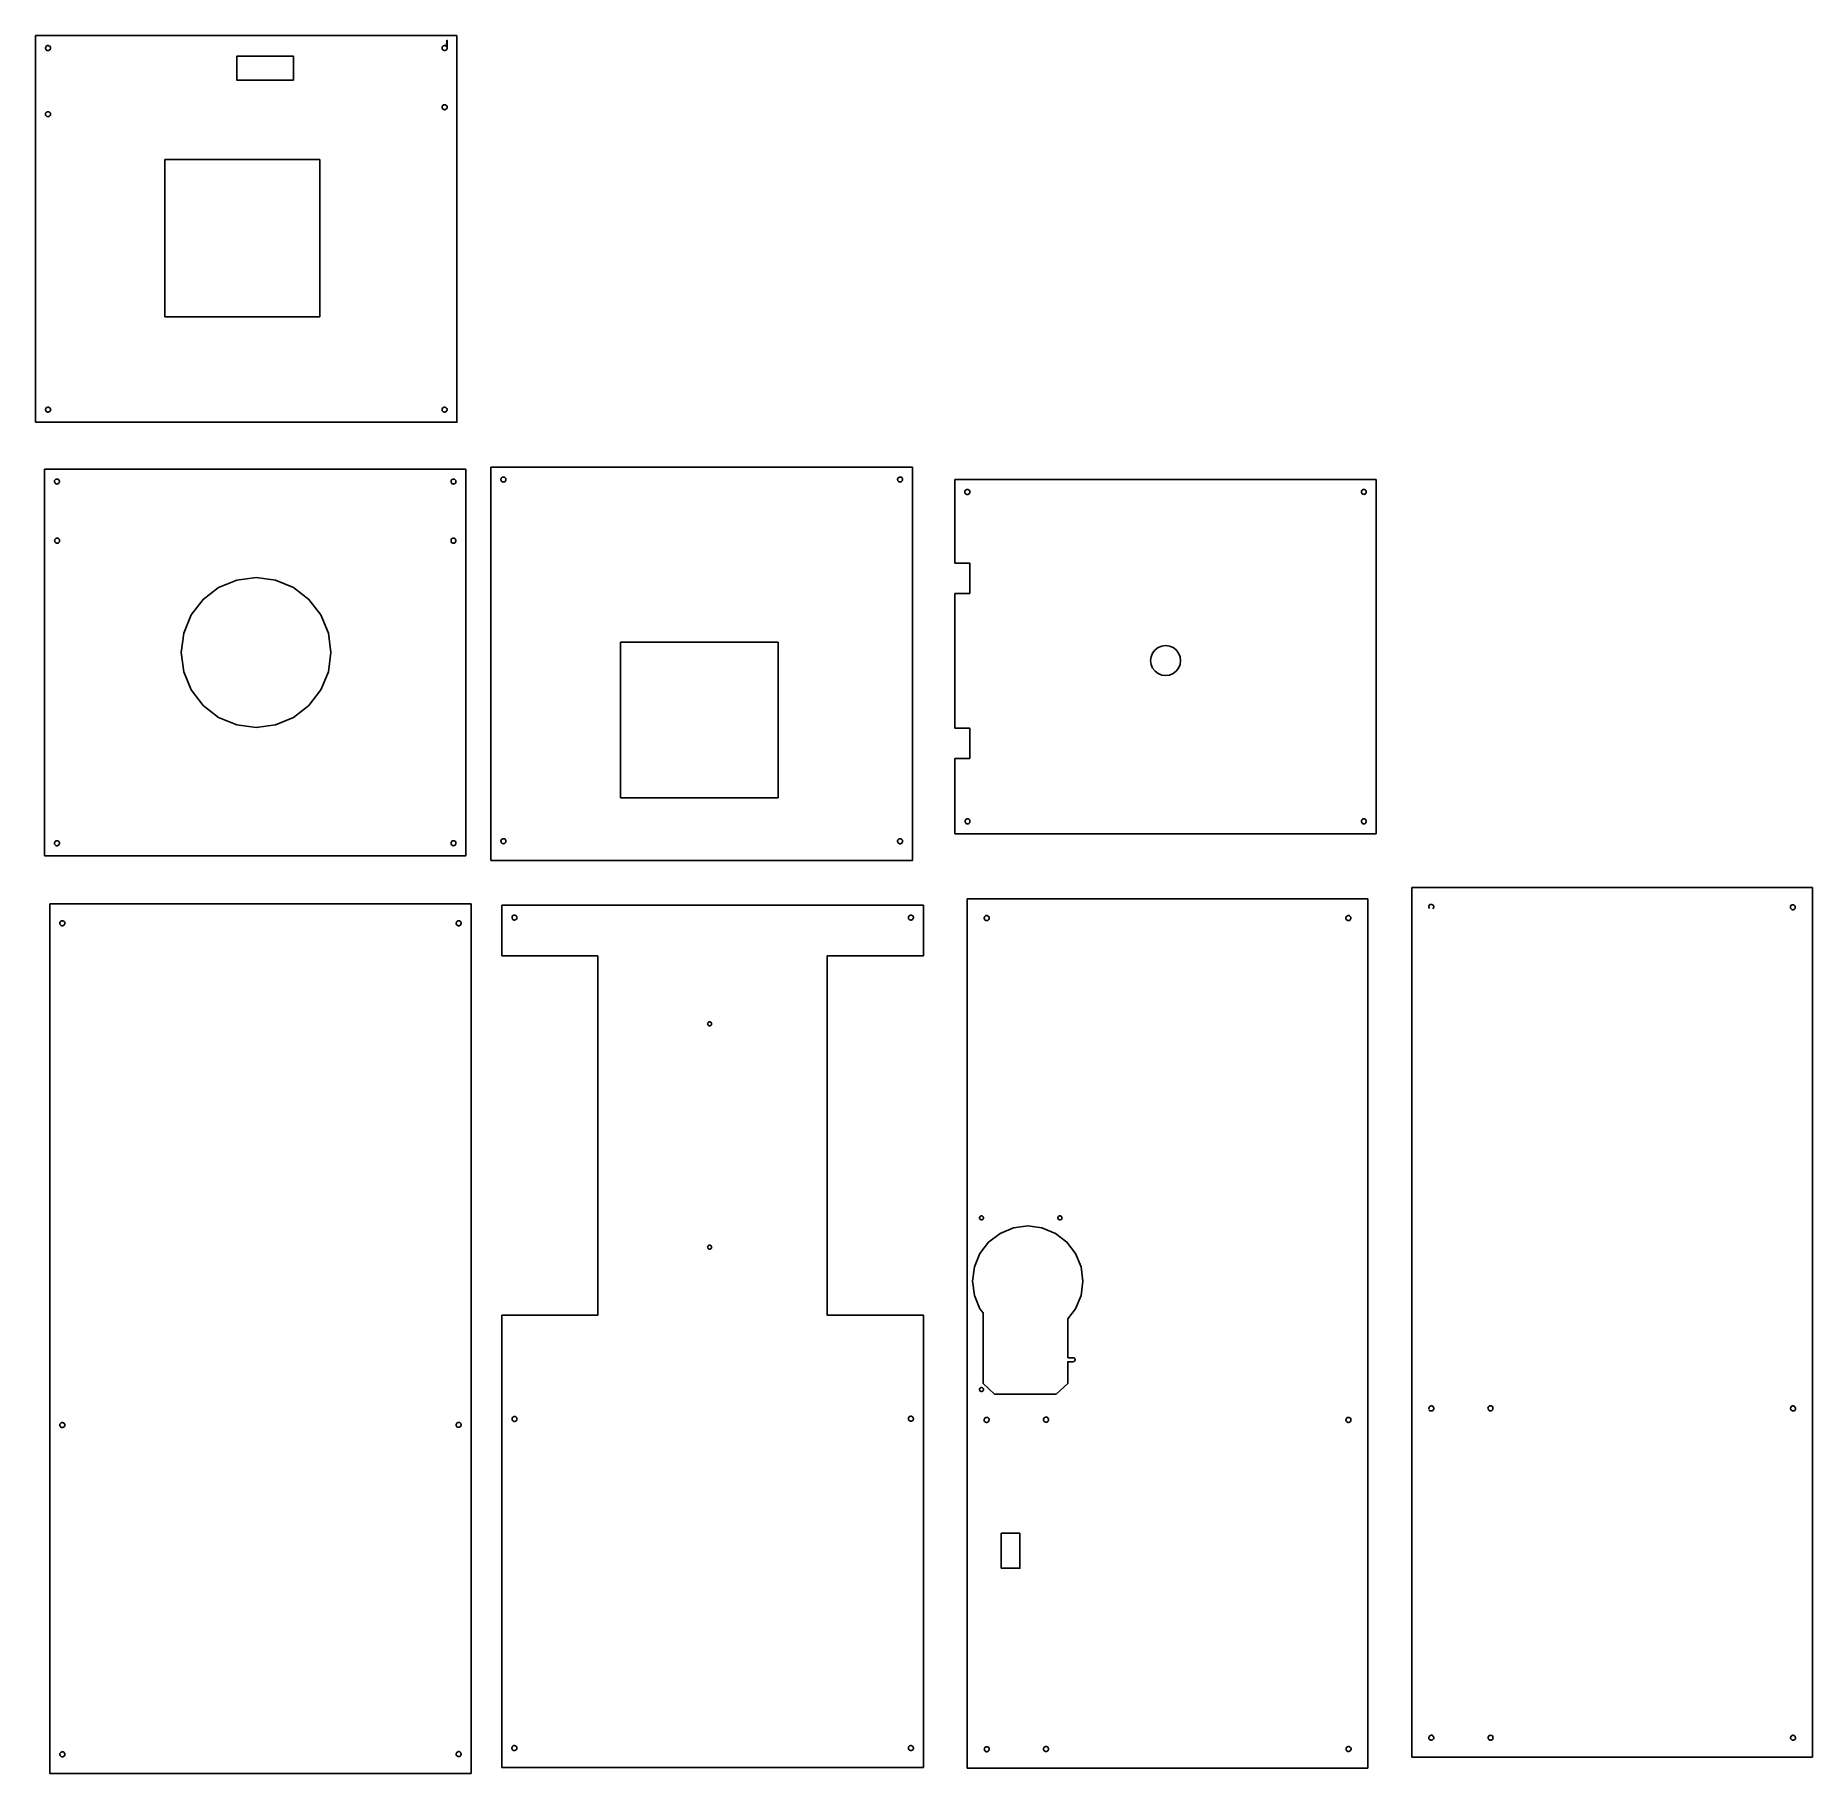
# Model space of a CAD drawing. Extents: x -21 to 1401, y -15 to 1377.
import ezdxf

# ---------------------------------------------------------------- set-up
doc = ezdxf.new("R2010")
doc.units = 0
doc.layers.add('PROFILEEDGES', color=18, linetype='CONTINUOUS')

msp = doc.modelspace()

# ---------------------------------------------------------------- linework, layer by layer
at = {"layer": 'PROFILEEDGES'}
for points in [[(316, 1376.7), (-21.5, 1376.7)], [(-21.5, 1067), (316, 1067), (316, 1376.7)], [(-21.5, 1067), (-21.5, 1376.7)], [(206.2, 1277.4), (82, 1277.4)], [(82, 1151.4), (82, 1277.4)], [(206.2, 1151.4), (206.2, 1277.4)], [(206.2, 1151.4), (82, 1151.4)], [(-14.3, 719.8), (-14.3, 1029.5)], [(-14.3, 1029.5), (323.2, 1029.5)], [(323.2, 719.8), (323.2, 1029.5)], [(680.6, 1031.1), (343.2, 1031.1)], [(343.2, 715.9), (343.2, 1031.1)], [(343.2, 715.9), (680.6, 715.9), (680.6, 1031.1)], [(714.6, 954.1), (714.6, 1021.1)], [(714.6, 1021.1), (1052.1, 1021.1)], [(722.6, 1011.2), (722.7, 1011.7)], [(722.7, 1010.6), (722.6, 1011.2)], [(722.7, 1011.7), (722.9, 1012.2)], [(722.9, 1010.2), (722.7, 1010.6)], [(722.9, 1012.2), (723.2, 1012.6)], [(723.2, 1012.6), (723.6, 1012.9)], [(723.6, 1012.9), (724.1, 1013.1)], [(724.1, 1013.1), (724.6, 1013.2)], [(724.6, 1013.2), (725.1, 1013.1)], [(725.1, 1013.1), (725.6, 1012.9)], [(725.6, 1012.9), (726, 1012.6), (726.4, 1012.2)], [(726.4, 1012.2), (726.6, 1011.7)], [(726.6, 1010.6), (726.4, 1010.2)], [(726.6, 1011.7), (726.6, 1011.2)], [(726.6, 1011.2), (726.6, 1010.6)], [(1040.1, 1011.2), (1040.2, 1011.7)], [(1040.2, 1010.7), (1040.1, 1011.2)], [(1040.2, 1011.7), (1040.4, 1012.2)], [(1040.4, 1010.2), (1040.2, 1010.7)], [(1040.4, 1012.2), (1040.7, 1012.6)], [(1040.7, 1009.8), (1040.4, 1010.2)], [(1040.7, 1012.6), (1041.1, 1012.9)], [(1041.1, 1012.9), (1041.6, 1013.1)], [(1041.6, 1013.1), (1042.1, 1013.2)], [(1042.1, 1013.2), (1042.6, 1013.1)], [(1042.6, 1013.1), (1043.1, 1012.9)], [(1043.1, 1012.9), (1043.5, 1012.6)], [(1043.5, 1012.6), (1043.8, 1012.2)], [(1043.8, 1010.2), (1043.5, 1009.8)], [(1043.8, 1012.2), (1044, 1011.7)], [(1044, 1010.7), (1043.8, 1010.2)], [(1044, 1011.7), (1044.1, 1011.2)], [(1044.1, 1011.2), (1044, 1010.7)], [(1052.1, 1021.1), (1052.1, 737.3)], [(723.2, 1009.7), (722.9, 1010.2)], [(723.6, 1009.4), (723.2, 1009.7)], [(724.1, 1009.2), (723.6, 1009.4)], [(724.6, 1009.2), (724.1, 1009.2)], [(725.1, 1009.2), (724.6, 1009.2)], [(725.6, 1009.4), (725.1, 1009.2)], [(726, 1009.7), (725.6, 1009.4)], [(726.4, 1010.2), (726, 1009.7)], [(1041.1, 1009.5), (1040.7, 1009.8)], [(1041.6, 1009.3), (1041.1, 1009.5)], [(1042.1, 1009.2), (1041.6, 1009.3)], [(1042.6, 1009.3), (1042.1, 1009.2)], [(1043.1, 1009.5), (1042.6, 1009.3)], [(1043.5, 1009.8), (1043.1, 1009.5)], [(726.7, 929.8), (726.7, 954.1), (714.6, 954.1)], [(714.6, 822), (714.6, 929.8)], [(714.6, 929.8), (726.7, 929.8)], [(573.2, 890.8), (446.9, 890.8)], [(446.9, 766.1), (446.9, 890.8)], [(573.2, 766.1), (573.2, 890.8)], [(871.8, 879.2), (873, 882.1)], [(873, 882.1), (874.9, 884.6)], [(874.9, 884.6), (877.4, 886.5)], [(877.4, 886.5), (880.3, 887.7), (883.4, 888.1)], [(883.4, 888.1), (886.5, 887.7)], [(886.5, 887.7), (889.4, 886.5)], [(889.4, 886.5), (891.8, 884.6)], [(891.8, 884.6), (893.8, 882.1)], [(893.8, 882.1), (895, 879.2)], [(871.4, 876.1), (871.8, 879.2)], [(871.8, 873), (871.4, 876.1)], [(873, 870.1), (871.8, 873)], [(874.9, 867.6), (873, 870.1)], [(893.8, 870.1), (891.8, 867.6)], [(895, 873), (893.8, 870.1)], [(895, 879.2), (895.4, 876.1)], [(895.4, 876.1), (895, 873)], [(877.4, 865.7), (874.9, 867.6)], [(880.3, 864.5), (877.4, 865.7)], [(883.4, 864.1), (880.3, 864.5)], [(886.5, 864.5), (883.4, 864.1)], [(889.4, 865.7), (886.5, 864.5)], [(891.8, 867.6), (889.4, 865.7)], [(726.7, 822), (714.6, 822)], [(726.7, 797.6), (726.7, 822)], [(714.6, 737.3), (714.6, 797.6)], [(714.6, 797.6), (726.7, 797.6)], [(573.2, 766.1), (446.9, 766.1)], [(722.8, 747.3), (722.9, 747.8)], [(722.9, 746.8), (722.8, 747.3)], [(722.9, 747.8), (723.1, 748.3)], [(723.1, 746.3), (722.9, 746.8)], [(723.1, 748.3), (723.4, 748.7)], [(723.4, 745.9), (723.1, 746.3)], [(723.4, 748.7), (723.8, 749.1)], [(723.8, 745.6), (723.4, 745.9)], [(723.8, 749.1), (724.3, 749.3)], [(724.3, 745.4), (723.8, 745.6)], [(724.3, 749.3), (724.8, 749.3)], [(725.3, 745.4), (724.8, 745.3), (724.3, 745.4)], [(724.8, 749.3), (725.3, 749.3)], [(725.3, 749.3), (725.8, 749.1)], [(725.8, 745.6), (725.3, 745.4)], [(725.8, 749.1), (726.2, 748.7)], [(726.2, 745.9), (725.8, 745.6)], [(726.2, 748.7), (726.5, 748.3)], [(726.5, 746.3), (726.2, 745.9)], [(726.5, 748.3), (726.7, 747.8)], [(726.7, 746.8), (726.5, 746.3)], [(726.7, 747.8), (726.8, 747.3)], [(726.8, 747.3), (726.7, 746.8)], [(1040.1, 747.3), (1040.2, 747.8)], [(1040.2, 746.8), (1040.1, 747.3)], [(1040.2, 747.8), (1040.4, 748.3)], [(1040.4, 746.3), (1040.2, 746.8)], [(1040.4, 748.3), (1040.7, 748.7)], [(1040.7, 745.9), (1040.4, 746.3)], [(1040.7, 748.7), (1041.1, 749.1)], [(1041.1, 745.6), (1040.7, 745.9)], [(1041.1, 749.1), (1041.6, 749.3)], [(1041.6, 745.4), (1041.1, 745.6)], [(1041.6, 749.3), (1042.1, 749.3)], [(1042.1, 745.3), (1041.6, 745.4)], [(1042.1, 749.3), (1042.6, 749.3)], [(1042.6, 745.4), (1042.1, 745.3)], [(1042.6, 749.3), (1043.1, 749.1)], [(1043.1, 745.6), (1042.6, 745.4)], [(1043.1, 749.1), (1043.5, 748.7)], [(1043.5, 745.9), (1043.1, 745.6)], [(1043.5, 748.7), (1043.8, 748.3)], [(1044, 746.8), (1043.8, 746.3), (1043.5, 745.9)], [(1043.8, 748.3), (1044, 747.8)], [(1044, 747.8), (1044.1, 747.3)], [(1044.1, 747.3), (1044, 746.8)], [(1052.1, 737.3), (714.6, 737.3)], [(-14.3, 719.8), (323.2, 719.8)], [(1045.3, 685.3), (724.6, 685.3)], [(724.6, 685.3), (724.6, -11.2)], [(1045.3, -11.2), (1045.3, 685.3)], [(1401.3, 694.3), (1080.6, 694.3)], [(1080.6, 694.3), (1080.6, -2.2)], [(1401.3, -2.2), (1401.3, 694.3)], [(351.9, 680.2), (351.9, 639.6)], [(689.4, 680.2), (351.9, 680.2)], [(689.4, 639.6), (689.4, 680.2)], [(738.3, 670.5), (738.2, 670)], [(738.2, 670), (738.2, 669.4)], [(738.2, 669.4), (738.4, 668.9)], [(738.5, 670.9), (738.3, 670.5)], [(738.4, 668.9), (738.6, 668.5), (739, 668.1)], [(738.9, 671.3), (738.5, 670.9)], [(739.3, 671.6), (738.9, 671.3)], [(739.8, 671.8), (739.3, 671.6)], [(740.3, 671.8), (739.8, 671.8)], [(740.8, 671.7), (740.3, 671.8)], [(741.3, 671.4), (740.8, 671.7)], [(741.7, 671.1), (741.3, 671.4)], [(742, 670.7), (741.7, 671.1)], [(741.8, 668.7), (742.1, 669.1)], [(742.1, 670.2), (742, 670.7)], [(742.2, 669.6), (742.1, 670.2)], [(742.1, 669.1), (742.2, 669.6)], [(1094.1, 679), (1094.2, 679.5)], [(1094.1, 678.4), (1094.1, 679)], [(1094.3, 677.9), (1094.1, 678.4)], [(1094.2, 679.5), (1094.4, 679.9)], [(1094.6, 677.5), (1094.3, 677.9)], [(1094.4, 679.9), (1094.8, 680.3)], [(1094.8, 680.3), (1095.2, 680.6)], [(1095.2, 680.6), (1095.7, 680.8)], [(1095.7, 680.8), (1096.3, 680.8)], [(1096.3, 680.8), (1096.8, 680.7)], [(1096.8, 680.7), (1097.2, 680.4)], [(1097.2, 680.4), (1097.6, 680.1)], [(1097.7, 677.7), (1097.4, 677.3)], [(1097.6, 680.1), (1097.9, 679.7)], [(1098, 678.1), (1097.7, 677.7)], [(1097.9, 679.7), (1098.1, 679.2)], [(1098.1, 678.6), (1098, 678.1)], [(1098.1, 679.2), (1098.1, 678.6)], [(1383.7, 678.9), (1383.8, 679.4)], [(1383.7, 678.3), (1383.7, 678.9)], [(1383.8, 677.8), (1383.7, 678.3)], [(1383.8, 679.4), (1384.1, 679.8)], [(1384, 677.4), (1383.8, 677.8)], [(1384.4, 677), (1384, 677.4)], [(1384.1, 679.8), (1384.5, 680.1)], [(1384.8, 676.7), (1384.4, 677)], [(1384.5, 680.1), (1385, 680.4), (1385.5, 680.5)], [(1385.3, 676.5), (1384.8, 676.7)], [(1385.8, 676.5), (1385.3, 676.5)], [(1385.5, 680.5), (1386, 680.5)], [(1386.3, 676.6), (1385.8, 676.5)], [(1386, 680.5), (1386.5, 680.3)], [(1386.8, 676.8), (1386.3, 676.6)], [(1386.5, 680.3), (1386.9, 680)], [(1387.2, 677.2), (1386.8, 676.8)], [(1386.9, 680), (1387.3, 679.6)], [(1387.5, 677.6), (1387.2, 677.2)], [(1387.3, 679.6), (1387.5, 679.2)], [(1387.5, 679.2), (1387.6, 678.7)], [(1387.6, 678.1), (1387.5, 677.6)], [(1387.6, 678.7), (1387.6, 678.1)], [(739, 668.1), (739.5, 667.9)], [(739.5, 667.9), (740, 667.8)], [(740, 667.8), (740.5, 667.8)], [(740.5, 667.8), (741, 668)], [(741, 668), (741.5, 668.3)], [(741.5, 668.3), (741.8, 668.7)], [(351.9, 639.6), (428.9, 639.6)], [(428.9, 639.6), (428.9, 351.7)], [(689.4, 639.6), (612.4, 639.6), (612.4, 351.7), (689.4, 351.7)], [(428.9, 351.7), (351.9, 351.7)], [(351.9, 351.7), (351.9, -10.5)], [(689.4, -10.5), (689.4, 351.7)], [(1094.1, 276.9), (1094.2, 277.4)], [(1094.2, 276.4), (1094.1, 276.9)], [(1094.2, 277.4), (1094.3, 277.9)], [(1094.3, 277.9), (1094.6, 278.3)], [(1094.8, 275.5), (1094.5, 275.9)], [(1094.6, 278.3), (1095, 278.7)], [(1095.3, 275.2), (1094.8, 275.5)], [(1095, 278.7), (1095.5, 278.9)], [(1095.8, 275.1), (1095.3, 275.2)], [(1095.5, 278.9), (1096, 279)], [(1096.3, 275), (1095.8, 275.1)], [(1096, 279), (1096.5, 279)], [(1096.8, 275.2), (1096.3, 275)], [(1096.5, 279), (1097, 278.8), (1097.4, 278.6)], [(1097.3, 275.4), (1096.8, 275.2)], [(1097.6, 275.7), (1097.3, 275.4)], [(1097.4, 278.6), (1097.8, 278.2)], [(1097.9, 276.2), (1097.6, 275.7)], [(1097.8, 278.2), (1098, 277.7)], [(1098.1, 276.7), (1097.9, 276.2)], [(1098, 277.7), (1098.1, 277.2)], [(1098.1, 277.2), (1098.1, 276.7)], [(1141.5, 277.2), (1141.6, 277.7)], [(1141.6, 276.6), (1141.5, 277.2)], [(1141.6, 277.7), (1141.8, 278.2)], [(1141.8, 276.2), (1141.6, 276.6)], [(1141.8, 278.2), (1142.1, 278.6)], [(1142.1, 275.7), (1141.8, 276.2)], [(1142.1, 278.6), (1142.5, 278.9)], [(1142.5, 275.4), (1142.1, 275.7)], [(1142.5, 278.9), (1143, 279.1)], [(1143, 275.2), (1142.5, 275.4)], [(1143, 279.1), (1143.5, 279.2)], [(1143.5, 275.2), (1143, 275.2)], [(1143.5, 279.2), (1144.1, 279.1)], [(1144.1, 275.2), (1143.5, 275.2)], [(1144.1, 279.1), (1144.5, 278.9)], [(1144.5, 275.4), (1144.1, 275.2)], [(1144.5, 278.9), (1144.9, 278.6)], [(1144.9, 275.7), (1144.5, 275.4)], [(1144.9, 278.6), (1145.3, 278.2)], [(1145.3, 276.2), (1144.9, 275.7)], [(1145.3, 278.2), (1145.5, 277.7)], [(1145.5, 276.6), (1145.3, 276.2)], [(1145.5, 277.7), (1145.5, 277.2)], [(1145.5, 277.2), (1145.5, 276.6)], [(1383.8, 277.2), (1383.9, 277.7)], [(1383.8, 276.7), (1383.8, 277.2)], [(1384, 276.2), (1383.8, 276.7)], [(1383.9, 277.7), (1384.1, 278.2)], [(1384.3, 275.7), (1384, 276.2)], [(1384.1, 278.2), (1384.5, 278.6)], [(1384.7, 275.4), (1384.3, 275.7)], [(1384.5, 278.6), (1384.9, 278.8)], [(1385.1, 275.2), (1384.7, 275.4)], [(1384.9, 278.8), (1385.4, 279)], [(1385.6, 275), (1385.1, 275.2)], [(1385.4, 279), (1385.9, 279)], [(1386.2, 275.1), (1385.6, 275)], [(1385.9, 279), (1386.5, 278.9)], [(1386.6, 275.2), (1386.2, 275.1)], [(1386.5, 278.9), (1386.9, 278.7)], [(1387.1, 275.5), (1386.6, 275.2)], [(1386.9, 278.7), (1387.3, 278.3)], [(1387.4, 275.9), (1387.1, 275.5)], [(1387.3, 278.3), (1387.6, 277.9), (1387.8, 277.4)], [(1387.7, 276.4), (1387.4, 275.9)], [(1387.8, 276.9), (1387.7, 276.4)], [(1387.8, 277.4), (1387.8, 276.9)], [(1027.9, 268.5), (1027.8, 268)], [(1027.8, 268), (1027.8, 267.5)], [(1027.8, 267.5), (1028, 267)], [(1028.2, 269), (1027.9, 268.5)], [(1028, 267), (1028.3, 266.6)], [(1028.5, 269.4), (1028.2, 269)], [(1028.3, 266.6), (1028.7, 266.2)], [(1028.9, 269.7), (1028.5, 269.4)], [(1028.7, 266.2), (1029.1, 266)], [(1029.4, 269.8), (1028.9, 269.7)], [(1029.6, 265.9), (1029.1, 266)], [(1030, 269.9), (1029.4, 269.8)], [(1029.6, 265.9), (1030.2, 265.9)], [(1030.5, 269.8), (1030, 269.9)], [(1030.2, 265.9), (1030.7, 266.1)], [(1030.9, 269.5), (1030.5, 269.8)], [(1030.7, 266.1), (1031.1, 266.3), (1031.5, 266.7)], [(1031.3, 269.2), (1030.9, 269.5)], [(1031.8, 268.2), (1031.6, 268.7), (1031.3, 269.2)], [(1031.5, 266.7), (1031.7, 267.2)], [(1031.7, 267.2), (1031.8, 267.7)], [(1031.8, 267.7), (1031.8, 268.2)], [(766.7, 177.2), (766.7, 149), (751.7, 149)], [(751.7, 177.2), (766.7, 177.2)], [(751.7, 149), (751.7, 177.2)], [(1094.3, 14.1), (1094.6, 14.6)], [(1094.6, 14.6), (1095, 14.9)], [(1095, 14.9), (1095.4, 15.2), (1095.9, 15.3)], [(1095.9, 15.3), (1096.5, 15.3)], [(1096.5, 15.3), (1097, 15.1)], [(1097, 15.1), (1097.4, 14.8)], [(1097.4, 14.8), (1097.7, 14.4)], [(1097.7, 14.4), (1098, 14)], [(1141.7, 13.8), (1141.9, 14.3)], [(1141.9, 14.3), (1142.2, 14.7)], [(1142.2, 14.7), (1142.6, 15)], [(1142.6, 15), (1143.1, 15.2)], [(1143.1, 15.2), (1143.6, 15.3)], [(1143.6, 15.3), (1144.1, 15.2)], [(1144.1, 15.2), (1144.6, 15)], [(1144.6, 15), (1145, 14.7)], [(1145, 14.7), (1145.3, 14.3)], [(1145.3, 14.3), (1145.5, 13.8)], [(1383.9, 14), (1384.2, 14.4)], [(1384.2, 14.4), (1384.5, 14.8)], [(1384.5, 14.8), (1385, 15.1)], [(1385, 15.1), (1385.5, 15.3)], [(1385.5, 15.3), (1386, 15.3)], [(1386, 15.3), (1386.5, 15.2)], [(1386.5, 15.2), (1386.9, 14.9)], [(1386.9, 14.9), (1387.3, 14.6)], [(1387.3, 14.6), (1387.6, 14.1)], [(738.3, 4.5), (738.2, 4), (738.3, 3.4)], [(738.4, 5), (738.3, 4.5)], [(738.3, 3.4), (738.6, 3)], [(738.7, 5.4), (738.4, 5)], [(738.6, 3), (738.9, 2.6), (739.4, 2.3), (739.9, 2.1)], [(739.1, 5.8), (738.7, 5.4)], [(739.6, 6), (739.1, 5.8)], [(740.1, 6.1), (739.6, 6)], [(739.9, 2.1), (740.4, 2.1)], [(740.6, 6.1), (740.1, 6.1)], [(740.4, 2.1), (740.9, 2.2), (741.4, 2.5), (741.7, 2.8)], [(741.1, 5.9), (740.6, 6.1)], [(741.5, 5.6), (741.1, 5.9)], [(741.9, 5.2), (741.5, 5.6)], [(741.7, 2.8), (742, 3.2)], [(742.1, 4.8), (741.9, 5.2)], [(742, 3.2), (742.2, 3.7)], [(742.2, 4.3), (742.1, 4.8)], [(742.2, 3.7), (742.2, 4.3)], [(785.9, 5.3), (785.7, 4.8), (785.6, 4.3)], [(785.6, 4.3), (785.7, 3.7)], [(785.7, 3.7), (785.9, 3.3)], [(786.2, 5.7), (785.9, 5.3)], [(785.9, 3.3), (786.2, 2.8), (786.6, 2.5), (787.1, 2.3), (787.6, 2.3)], [(787.1, 6.2), (786.6, 6), (786.2, 5.7)], [(787.6, 6.3), (787.1, 6.2)], [(788.1, 6.2), (787.6, 6.3)], [(787.6, 2.3), (788.1, 2.3)], [(788.6, 6), (788.1, 6.2)], [(788.1, 2.3), (788.6, 2.5), (789, 2.8)], [(789, 5.7), (788.6, 6)], [(789.4, 5.3), (789, 5.7)], [(789, 2.8), (789.4, 3.3)], [(789.6, 4.8), (789.4, 5.3)], [(789.4, 3.3), (789.6, 3.7)], [(789.6, 4.3), (789.6, 4.8)], [(789.6, 3.7), (789.6, 4.3)], [(1094.1, 13.6), (1094.3, 14.1)], [(1094.1, 13.1), (1094.1, 13.6)], [(1094.2, 12.6), (1094.1, 13.1)], [(1095.2, 11.5), (1094.8, 11.8), (1094.4, 12.1), (1094.2, 12.6)], [(1095.7, 11.3), (1095.2, 11.5)], [(1096.8, 11.4), (1096.3, 11.3), (1095.7, 11.3)], [(1097.2, 11.6), (1096.8, 11.4)], [(1097.6, 12), (1097.2, 11.6)], [(1097.9, 12.4), (1097.6, 12)], [(1098.1, 12.9), (1097.9, 12.4)], [(1098, 14), (1098.1, 13.4)], [(1098.1, 13.4), (1098.1, 12.9)], [(1141.6, 13.3), (1141.7, 13.8)], [(1141.7, 12.8), (1141.6, 13.3)], [(1141.9, 12.3), (1141.7, 12.8)], [(1142.2, 11.9), (1141.9, 12.3)], [(1142.6, 11.5), (1142.2, 11.9)], [(1143.1, 11.3), (1142.6, 11.5)], [(1143.6, 11.3), (1143.1, 11.3)], [(1144.1, 11.3), (1143.6, 11.3)], [(1144.6, 11.5), (1144.1, 11.3)], [(1145, 11.9), (1144.6, 11.5)], [(1145.3, 12.3), (1145, 11.9)], [(1145.5, 12.8), (1145.3, 12.3)], [(1145.5, 13.8), (1145.6, 13.3)], [(1145.6, 13.3), (1145.5, 12.8)], [(1383.8, 13.4), (1383.9, 14)], [(1383.8, 12.9), (1383.8, 13.4)], [(1384, 12.4), (1383.8, 12.9)], [(1384.3, 12), (1384, 12.4)], [(1384.7, 11.6), (1384.3, 12)], [(1385.1, 11.4), (1384.7, 11.6)], [(1385.7, 11.3), (1385.1, 11.4)], [(1386.2, 11.3), (1385.7, 11.3)], [(1386.7, 11.5), (1386.2, 11.3)], [(1387.1, 11.8), (1386.7, 11.5)], [(1387.5, 12.1), (1387.1, 11.8)], [(1387.7, 12.6), (1387.5, 12.1)], [(1387.6, 14.1), (1387.8, 13.6)], [(1387.8, 13.1), (1387.7, 12.6)], [(1387.8, 13.6), (1387.8, 13.1)], [(351.9, -10.5), (689.4, -10.5)], [(724.6, -11.2), (1045.3, -11.2)], [(1080.6, -2.2), (1401.3, -2.2)]]:
    msp.add_lwpolyline(points, dxfattribs=at)
for points in [[(-9.5, 1367.1), (-9.5, 1366.6), (-9.6, 1366), (-9.8, 1365.6), (-10.2, 1365.2), (-10.6, 1364.9), (-11.1, 1364.7), (-11.6, 1364.7), (-12.1, 1364.8), (-12.6, 1365.1), (-13, 1365.4), (-13.3, 1365.9), (-13.4, 1366.4), (-13.4, 1366.9), (-13.3, 1367.4), (-13.1, 1367.9), (-12.8, 1368.2), (-12.3, 1368.5), (-11.8, 1368.7), (-11.3, 1368.7), (-10.8, 1368.6), (-10.3, 1368.4), (-9.9, 1368), (-9.6, 1367.6)], [(307.7, 1367.9), (307.9, 1372.9), (308, 1372.4), (308, 1366.4), (307.8, 1365.9), (307.5, 1365.4), (307.1, 1365.1), (306.7, 1364.9), (306.2, 1364.7), (305.6, 1364.8), (305.2, 1364.9), (304.7, 1365.2), (304.4, 1365.6), (304.1, 1366.1), (304, 1366.6), (304, 1367.1), (304.2, 1367.6), (304.5, 1368), (304.9, 1368.4), (305.3, 1368.6), (305.9, 1368.7), (306.4, 1368.7), (306.9, 1368.5), (307.3, 1368.3)], [(185, 1341), (139.6, 1341), (139.6, 1360.2), (185, 1360.2)], [(-12, 1311.8), (-12.5, 1312), (-12.9, 1312.3), (-13.2, 1312.7), (-13.4, 1313.2), (-13.5, 1313.7), (-13.4, 1314.3), (-13.2, 1314.7), (-12.9, 1315.2), (-12.5, 1315.5), (-12, 1315.7), (-11.5, 1315.7), (-11, 1315.7), (-10.5, 1315.5), (-10.1, 1315.2), (-9.8, 1314.7), (-9.6, 1314.3), (-9.5, 1313.7), (-9.6, 1313.2), (-9.8, 1312.7), (-10.1, 1312.3), (-10.5, 1312), (-11, 1311.8), (-11.5, 1311.7)], [(305.5, 1321.3), (306, 1321.3), (306.5, 1321.3), (307, 1321.1), (307.4, 1320.7), (307.8, 1320.3), (308, 1319.8), (308, 1319.3), (308, 1318.8), (307.8, 1318.3), (307.4, 1317.9), (307, 1317.6), (306.5, 1317.4), (306, 1317.3), (305.5, 1317.4), (305, 1317.6), (304.6, 1317.9), (304.3, 1318.3), (304.1, 1318.8), (304, 1319.3), (304.1, 1319.8), (304.3, 1320.3), (304.6, 1320.7), (305, 1321.1)], [(-13, 1078.4), (-12.6, 1078.7), (-12.1, 1078.9), (-11.6, 1079.1), (-11.1, 1079), (-10.6, 1078.9), (-10.2, 1078.6), (-9.8, 1078.2), (-9.6, 1077.7), (-9.5, 1077.2), (-9.5, 1076.7), (-9.6, 1076.2), (-9.9, 1075.8), (-10.3, 1075.4), (-10.8, 1075.2), (-11.3, 1075.1), (-11.8, 1075.1), (-12.3, 1075.3), (-12.8, 1075.5), (-13.1, 1075.9), (-13.3, 1076.4), (-13.4, 1076.9), (-13.4, 1077.4), (-13.3, 1077.9)], [(305.6, 1079), (306.2, 1079), (306.7, 1078.9), (307.1, 1078.7), (307.5, 1078.3), (307.8, 1077.9), (308, 1077.4), (308, 1076.9), (307.9, 1076.4), (307.7, 1075.9), (307.3, 1075.5), (306.9, 1075.2), (306.4, 1075.1), (305.9, 1075.1), (305.3, 1075.2), (304.9, 1075.4), (304.5, 1075.8), (304.2, 1076.2), (304, 1076.7), (304, 1077.2), (304.1, 1077.7), (304.4, 1078.2), (304.7, 1078.6), (305.2, 1078.9)], [(-2.3, 1019.4), (-2.4, 1018.9), (-2.7, 1018.4), (-3, 1018), (-3.5, 1017.7), (-4, 1017.6), (-4.5, 1017.5), (-5, 1017.6), (-5.5, 1017.9), (-5.8, 1018.2), (-6.1, 1018.7), (-6.3, 1019.2), (-6.3, 1019.7), (-6.2, 1020.2), (-6, 1020.7), (-5.6, 1021.1), (-5.2, 1021.3), (-4.7, 1021.5), (-4.2, 1021.5), (-3.6, 1021.4), (-3.2, 1021.2), (-2.8, 1020.8), (-2.5, 1020.4), (-2.3, 1019.9)], [(312, 1021.2), (312.5, 1021.4), (313, 1021.5), (313.5, 1021.5), (314, 1021.3), (314.4, 1021.1), (314.8, 1020.7), (315, 1020.2), (315.1, 1019.7), (315.1, 1019.2), (315, 1018.7), (314.7, 1018.2), (314.3, 1017.9), (313.8, 1017.7), (313.3, 1017.5), (312.8, 1017.6), (312.3, 1017.7), (311.9, 1018), (311.5, 1018.4), (311.3, 1018.9), (311.2, 1019.4), (311.2, 1019.9), (311.3, 1020.4), (311.6, 1020.8)], [(351.3, 1021.8), (351.5, 1022.3), (351.9, 1022.7), (352.3, 1022.9), (352.8, 1023.1), (353.3, 1023.1), (353.8, 1023), (354.3, 1022.8), (354.7, 1022.4), (355, 1022), (355.1, 1021.5), (355.2, 1021), (355, 1020.5), (354.8, 1020), (354.5, 1019.6), (354, 1019.3), (353.5, 1019.2), (353, 1019.1), (352.5, 1019.2), (352, 1019.5), (351.6, 1019.8), (351.4, 1020.3), (351.2, 1020.8), (351.2, 1021.3)], [(670.1, 1023), (670.6, 1023.1), (671.1, 1023.1), (671.6, 1022.9), (672.1, 1022.7), (672.4, 1022.3), (672.7, 1021.8), (672.8, 1021.3), (672.8, 1020.8), (672.6, 1020.3), (672.3, 1019.8), (671.9, 1019.5), (671.5, 1019.2), (670.9, 1019.1), (670.4, 1019.2), (669.9, 1019.3), (669.5, 1019.6), (669.1, 1020), (668.9, 1020.5), (668.8, 1021), (668.8, 1021.5), (669, 1022), (669.3, 1022.4), (669.7, 1022.8)], [(-4.7, 974), (-4.2, 974.1), (-3.6, 974), (-3.2, 973.8), (-2.7, 973.5), (-2.4, 973.1), (-2.2, 972.6), (-2.2, 972.1), (-2.2, 971.5), (-2.4, 971.1), (-2.7, 970.6), (-3.2, 970.3), (-3.6, 970.1), (-4.2, 970.1), (-4.7, 970.1), (-5.2, 970.3), (-5.6, 970.6), (-5.9, 971.1), (-6.1, 971.5), (-6.2, 972.1), (-6.1, 972.6), (-5.9, 973.1), (-5.6, 973.5), (-5.2, 973.8)], [(314.2, 970.3), (313.7, 970.1), (313.2, 970.1), (312.6, 970.1), (312.2, 970.3), (311.7, 970.6), (311.4, 971.1), (311.2, 971.5), (311.2, 972.1), (311.2, 972.6), (311.4, 973.1), (311.7, 973.5), (312.2, 973.8), (312.6, 974), (313.2, 974.1), (313.7, 974), (314.2, 973.8), (314.6, 973.5), (314.9, 973.1), (315.1, 972.6), (315.2, 972.1), (315.1, 971.5), (314.9, 971.1), (314.6, 970.6)], [(213.1, 898.1), (215.1, 882.6), (213.1, 867.1), (207.1, 852.6), (197.5, 840.2), (185.1, 830.6), (170.6, 824.6), (155.1, 822.6), (139.6, 824.6), (125.1, 830.6), (112.7, 840.2), (103.2, 852.6), (97.2, 867.1), (95.1, 882.6), (97.2, 898.1), (103.2, 912.6), (112.7, 925), (125.1, 934.5), (139.6, 940.5), (155.1, 942.6), (170.6, 940.5), (185.1, 934.5), (197.5, 925), (207.1, 912.6)], [(-2.5, 728.9), (-2.8, 728.5), (-3.2, 728.1), (-3.6, 727.9), (-4.2, 727.8), (-4.7, 727.8), (-5.2, 728), (-5.6, 728.3), (-6, 728.7), (-6.2, 729.1), (-6.3, 729.6), (-6.3, 730.2), (-6.1, 730.7), (-5.8, 731.1), (-5.5, 731.4), (-5, 731.7), (-4.5, 731.8), (-4, 731.8), (-3.5, 731.6), (-3, 731.3), (-2.7, 730.9), (-2.4, 730.5), (-2.3, 729.9), (-2.3, 729.4)], [(314.3, 731.5), (314.7, 731.1), (315, 730.7), (315.1, 730.2), (315.2, 729.7), (315, 729.2), (314.8, 728.7), (314.5, 728.3), (314, 728), (313.5, 727.9), (313, 727.8), (312.5, 728), (312, 728.2), (311.6, 728.5), (311.4, 729), (311.2, 729.5), (311.2, 730), (311.3, 730.5), (311.5, 731), (311.9, 731.4), (312.3, 731.6), (312.8, 731.8), (313.3, 731.8), (313.8, 731.7)], [(351.9, 729.9), (351.5, 730.3), (351.3, 730.8), (351.2, 731.3), (351.2, 731.8), (351.4, 732.3), (351.6, 732.7), (352, 733.1), (352.5, 733.3), (353, 733.4), (353.5, 733.4), (354, 733.2), (354.5, 733), (354.8, 732.6), (355, 732.1), (355.2, 731.6), (355.1, 731.1), (355, 730.6), (354.7, 730.1), (354.3, 729.8), (353.8, 729.6), (353.3, 729.4), (352.8, 729.5), (352.3, 729.6)], [(672.4, 730.3), (672.1, 729.9), (671.6, 729.6), (671.1, 729.4), (670.6, 729.4), (670.1, 729.5), (669.7, 729.8), (669.3, 730.1), (669, 730.5), (668.8, 731), (668.8, 731.6), (668.9, 732.1), (669.1, 732.5), (669.5, 732.9), (669.9, 733.2), (670.4, 733.4), (670.9, 733.4), (671.5, 733.3), (671.9, 733), (672.3, 732.7), (672.6, 732.3), (672.8, 731.8), (672.8, 731.2), (672.7, 730.7)], [(-10.1, 681.2), (-10.1, -15.3), (327.3, -15.3), (327.3, 681.2)], [(363.7, 671.3), (363.4, 671.7), (362.9, 672), (362.4, 672.2), (361.9, 672.2), (361.4, 672.1), (360.9, 671.9), (360.5, 671.5), (360.3, 671.1), (360.1, 670.6), (360.1, 670.1), (360.2, 669.5), (360.4, 669.1), (360.8, 668.7), (361.2, 668.4), (361.7, 668.2), (362.2, 668.2), (362.7, 668.3), (363.2, 668.6), (363.6, 668.9), (363.9, 669.4), (364, 669.9), (364.1, 670.4), (364, 670.9)], [(678.3, 668.5), (678.7, 668.3), (679.3, 668.2), (679.8, 668.2), (680.3, 668.4), (680.7, 668.7), (681.1, 669.1), (681.3, 669.5), (681.4, 670), (681.4, 670.6), (681.2, 671.1), (680.9, 671.5), (680.5, 671.8), (680.1, 672.1), (679.6, 672.2), (679, 672.2), (678.5, 672), (678.1, 671.7), (677.8, 671.3), (677.5, 670.9), (677.4, 670.4), (677.4, 669.8), (677.6, 669.3), (677.9, 668.9)], [(1027.7, 669.6), (1027.8, 669.1), (1028, 668.7), (1028.4, 668.3), (1028.8, 668), (1029.3, 667.8), (1029.8, 667.8), (1030.3, 667.9), (1030.8, 668.1), (1031.2, 668.5), (1031.5, 668.9), (1031.6, 669.4), (1031.7, 670), (1031.6, 670.5), (1031.3, 670.9), (1031, 671.3), (1030.5, 671.6), (1030, 671.8), (1029.5, 671.8), (1029, 671.7), (1028.5, 671.4), (1028.1, 671.1), (1027.9, 670.7), (1027.7, 670.2)], [(-0.2, 667.7), (0.4, 667.6), (0.9, 667.5), (1.3, 667.2), (1.6, 666.8), (1.9, 666.3), (2, 665.8), (2, 665.3), (1.8, 664.8), (1.5, 664.4), (1.1, 664), (0.7, 663.8), (0.2, 663.7), (-0.4, 663.7), (-0.9, 663.9), (-1.3, 664.1), (-1.6, 664.5), (-1.9, 665), (-2, 665.5), (-2, 666), (-1.8, 666.5), (-1.5, 667), (-1.1, 667.3), (-0.7, 667.5)], [(317.7, 663.7), (317.2, 663.7), (316.7, 663.8), (316.2, 664), (315.8, 664.4), (315.5, 664.8), (315.4, 665.3), (315.3, 665.8), (315.5, 666.3), (315.7, 666.8), (316, 667.2), (316.5, 667.5), (317, 667.6), (317.5, 667.7), (318, 667.5), (318.5, 667.3), (318.9, 667), (319.1, 666.5), (319.3, 666), (319.3, 665.5), (319.2, 665), (319, 664.5), (318.6, 664.1), (318.2, 663.9)], [(517.2, 584), (517.5, 583.8), (517.9, 583.6), (518.3, 583.5), (518.7, 583.6), (519.1, 583.8), (519.5, 584), (519.7, 584.3), (519.9, 584.7), (519.9, 585.1), (519.9, 585.6), (519.7, 585.9), (519.5, 586.3), (519.1, 586.5), (518.7, 586.7), (518.3, 586.7), (517.9, 586.7), (517.5, 586.5), (517.2, 586.3), (516.9, 585.9), (516.8, 585.6), (516.7, 585.1), (516.8, 584.7), (516.9, 584.3)], [(736.8, 431), (736.4, 431.2), (736, 431.3), (735.6, 431.2), (735.2, 431), (734.9, 430.8), (734.6, 430.5), (734.5, 430.1), (734.4, 429.6), (734.5, 429.2), (734.6, 428.9), (734.9, 428.5), (735.2, 428.3), (735.6, 428.1), (736, 428.1), (736.4, 428.1), (736.8, 428.3), (737.1, 428.5), (737.4, 428.9), (737.5, 429.2), (737.6, 429.7), (737.5, 430.1), (737.4, 430.5), (737.1, 430.8)], [(798.4, 431.2), (798, 431), (797.6, 430.8), (797.4, 430.5), (797.2, 430.1), (797.2, 429.7), (797.2, 429.2), (797.4, 428.9), (797.6, 428.5), (798, 428.3), (798.4, 428.1), (798.8, 428.1), (799.2, 428.1), (799.6, 428.3), (799.9, 428.5), (800.2, 428.9), (800.3, 429.2), (800.4, 429.7), (800.3, 430.1), (800.2, 430.5), (799.9, 430.8), (799.6, 431), (799.2, 431.2), (798.8, 431.3)], [(805, 317.7), (805, 348.8), (811.3, 356.9), (815.7, 367.6), (817.2, 379), (815.7, 390.5), (811.3, 401.1), (804.3, 410.3), (795.1, 417.3), (784.4, 421.7), (773, 423.2), (761.6, 421.7), (750.9, 417.3), (741.7, 410.3), (734.7, 401.1), (730.3, 390.5), (728.8, 379), (730.3, 367.6), (734.7, 356.9), (737.2, 353.7), (737.2, 297.1), (746.5, 288.4), (795.7, 288.4), (805, 297.1), (805, 314.5), (809.3, 314.5), (809.7, 314.6), (810.1, 314.7), (810.5, 315), (810.7, 315.3), (810.9, 315.7), (810.9, 316.1), (810.9, 316.5), (810.7, 316.9), (810.5, 317.3), (810.1, 317.5), (809.7, 317.7), (809.3, 317.7)], [(518.7, 404.7), (519.1, 404.9), (519.5, 405.1), (519.7, 405.4), (519.9, 405.8), (519.9, 406.2), (519.9, 406.7), (519.7, 407), (519.5, 407.4), (519.1, 407.6), (518.7, 407.8), (518.3, 407.8), (517.9, 407.8), (517.5, 407.6), (517.2, 407.4), (516.9, 407), (516.8, 406.7), (516.7, 406.2), (516.8, 405.8), (516.9, 405.4), (517.2, 405.1), (517.5, 404.9), (517.9, 404.7), (518.3, 404.6)], [(736.8, 290.8), (737.1, 291), (737.3, 291.3), (737.5, 291.7), (737.6, 292.1), (737.5, 292.6), (737.3, 292.9), (737.1, 293.3), (736.8, 293.5), (736.4, 293.7), (736, 293.7), (735.5, 293.7), (735.2, 293.5), (734.8, 293.3), (734.6, 292.9), (734.4, 292.6), (734.4, 292.1), (734.4, 291.7), (734.6, 291.3), (734.8, 291), (735.2, 290.8), (735.5, 290.6), (736, 290.5), (736.4, 290.6)], [(364, 269), (363.9, 269.5), (363.6, 269.9), (363.2, 270.2), (362.7, 270.5), (362.2, 270.6), (361.7, 270.6), (361.2, 270.4), (360.8, 270.1), (360.4, 269.7), (360.2, 269.3), (360.1, 268.8), (360.1, 268.2), (360.3, 267.7), (360.5, 267.3), (360.9, 267), (361.4, 266.7), (361.9, 266.6), (362.4, 266.6), (362.9, 266.8), (363.4, 267.1), (363.7, 267.5), (364, 267.9), (364.1, 268.4)], [(678.7, 270.7), (678.3, 270.4), (677.9, 270.1), (677.6, 269.6), (677.4, 269.2), (677.4, 268.6), (677.5, 268.1), (677.8, 267.7), (678.1, 267.3), (678.5, 267), (679, 266.8), (679.6, 266.8), (680.1, 266.9), (680.5, 267.1), (680.9, 267.5), (681.2, 267.9), (681.4, 268.4), (681.4, 268.9), (681.3, 269.5), (681, 269.9), (680.7, 270.3), (680.3, 270.6), (679.8, 270.8), (679.2, 270.8)], [(1.9, 263.1), (1.6, 262.6), (1.3, 262.2), (0.9, 262), (0.4, 261.8), (-0.2, 261.8), (-0.7, 261.9), (-1.1, 262.1), (-1.5, 262.5), (-1.8, 262.9), (-2, 263.4), (-2, 263.9), (-1.9, 264.4), (-1.6, 264.9), (-1.3, 265.3), (-0.9, 265.6), (-0.4, 265.7), (0.2, 265.7), (0.7, 265.6), (1.1, 265.4), (1.5, 265.1), (1.8, 264.6), (2, 264.1), (2, 263.6)], [(318, 262.1), (317.5, 262), (317, 262), (316.5, 262.1), (316, 262.4), (315.7, 262.8), (315.4, 263.3), (315.3, 263.8), (315.4, 264.3), (315.5, 264.8), (315.8, 265.2), (316.2, 265.6), (316.7, 265.8), (317.2, 265.9), (317.7, 265.9), (318.2, 265.7), (318.6, 265.5), (319, 265.1), (319.2, 264.6), (319.3, 264.1), (319.3, 263.6), (319.1, 263.1), (318.9, 262.6), (318.5, 262.3)], [(741.6, 266.6), (741.9, 267), (742.1, 267.5), (742.1, 268), (742, 268.5), (741.8, 269), (741.4, 269.4), (741, 269.7), (740.5, 269.8), (740, 269.9), (739.4, 269.8), (739, 269.5), (738.6, 269.2), (738.3, 268.7), (738.1, 268.2), (738.1, 267.7), (738.2, 267.2), (738.5, 266.7), (738.8, 266.3), (739.3, 266.1), (739.7, 265.9), (740.3, 265.9), (740.8, 266), (741.2, 266.2)], [(789.6, 267.5), (789.7, 268), (789.6, 268.5), (789.4, 269), (789.1, 269.4), (788.7, 269.8), (788.2, 270), (787.7, 270), (787.1, 270), (786.7, 269.8), (786.2, 269.4), (785.9, 269), (785.7, 268.5), (785.7, 268), (785.7, 267.5), (785.9, 267), (786.2, 266.6), (786.7, 266.3), (787.1, 266.1), (787.7, 266), (788.2, 266.1), (788.7, 266.3), (789.1, 266.6), (789.4, 267)], [(0.9, -1.8), (0.4, -2), (-0.2, -2), (-0.7, -1.9), (-1.1, -1.6), (-1.5, -1.3), (-1.8, -0.9), (-2, -0.4), (-2, 0.2), (-1.9, 0.7), (-1.6, 1.1), (-1.3, 1.5), (-0.9, 1.8), (-0.4, 2), (0.2, 2), (0.7, 1.9), (1.1, 1.6), (1.5, 1.3), (1.8, 0.9), (2, 0.4), (2, -0.2), (1.9, -0.7), (1.6, -1.1), (1.3, -1.5)], [(319, 1.3), (319.2, 0.9), (319.3, 0.3), (319.3, -0.2), (319.1, -0.7), (318.9, -1.1), (318.5, -1.5), (318, -1.7), (317.5, -1.8), (317, -1.8), (316.5, -1.6), (316, -1.3), (315.7, -0.9), (315.4, -0.5), (315.3, 0), (315.4, 0.6), (315.5, 1), (315.8, 1.5), (316.2, 1.8), (316.7, 2.1), (317.2, 2.2), (317.7, 2.2), (318.2, 2), (318.6, 1.7)], [(363.3, 3.5), (363.6, 3.9), (363.9, 4.3), (364, 4.9), (363.9, 5.4), (363.8, 5.9), (363.5, 6.3), (363.1, 6.7), (362.7, 6.9), (362.1, 7), (361.6, 7), (361.1, 6.8), (360.7, 6.5), (360.3, 6.1), (360.1, 5.7), (360, 5.2), (360, 4.6), (360.2, 4.2), (360.5, 3.7), (360.8, 3.4), (361.3, 3.1), (361.8, 3), (362.3, 3), (362.8, 3.2)], [(680.3, 6.8), (679.8, 7), (679.3, 7), (678.7, 6.9), (678.3, 6.7), (677.9, 6.3), (677.6, 5.9), (677.4, 5.4), (677.4, 4.9), (677.5, 4.3), (677.8, 3.9), (678.1, 3.5), (678.6, 3.2), (679.1, 3), (679.6, 3), (680.1, 3.1), (680.5, 3.4), (680.9, 3.7), (681.2, 4.2), (681.4, 4.6), (681.4, 5.2), (681.3, 5.7), (681.1, 6.1), (680.7, 6.5)], [(1028.2, 5.4), (1028, 4.9), (1027.9, 4.4), (1027.9, 3.9), (1028.1, 3.4), (1028.4, 2.9), (1028.8, 2.6), (1029.2, 2.3), (1029.7, 2.2), (1030.3, 2.3), (1030.7, 2.4), (1031.2, 2.7), (1031.5, 3.1), (1031.8, 3.6), (1031.9, 4.1), (1031.9, 4.6), (1031.7, 5.1), (1031.4, 5.5), (1031, 5.9), (1030.6, 6.1), (1030, 6.2), (1029.5, 6.2), (1029, 6), (1028.6, 5.8)]]:
    msp.add_lwpolyline(points, close=True, dxfattribs=at)

doc.saveas('drawing.dxf')
